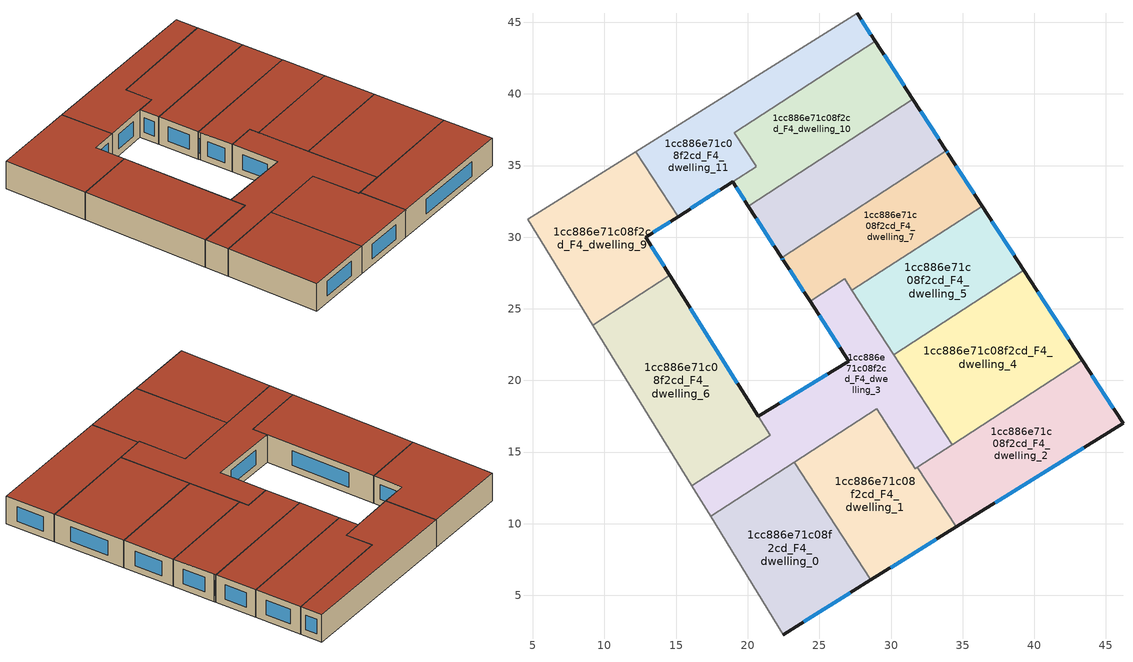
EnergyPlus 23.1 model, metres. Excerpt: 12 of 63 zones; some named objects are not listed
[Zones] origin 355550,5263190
1cc886e71c08f2cd_F4_dwelling_0
 floor to 1cc886e71c08f2cd_F3_dwelling_0 (EU_floor_Construction): 23.26,14.31 28.6,6.07 22.48,2.26 17.4,10.51 z12
 wall outside (EU_wall_Construction): 22.48,2.26 28.6,6.07 z12:15
 wall to 1cc886e71c08f2cd_F4_dwelling_1 (EU_wall_Construction): 28.6,6.07 23.26,14.31 z12:15
 wall adiabatic (EU_wall_Construction): 17.4,10.51 22.48,2.26 z12:15
 wall to 1cc886e71c08f2cd_F4_dwelling_3 (EU_wall_Construction): 23.26,14.31 17.4,10.51 z12:15
 window (EU_Window_Construction): 23.92,3.16 27.16,5.18 z12.7:14.3
 roof outside (EU_roof_Construction): 28.6,6.07 23.26,14.31 17.4,10.51 22.48,2.26 z15
1cc886e71c08f2cd_F4_dwelling_1
 floor to 1cc886e71c08f2cd_F3_dwelling_1 (EU_floor_Construction): 31.85,13.94 34.55,9.77 28.6,6.07 23.26,14.31 28.99,18.03 31.71,13.85 z12
 wall outside (EU_wall_Construction): 28.6,6.07 34.55,9.77 z12:15
 wall to 1cc886e71c08f2cd_F4_dwelling_3 (EU_wall_Construction): 31.85,13.94 31.71,13.85 28.99,18.03 23.26,14.31 z12:15
 wall to 1cc886e71c08f2cd_F4_dwelling_2 (EU_wall_Construction): 34.55,9.77 31.85,13.94 z12:15
 window (EU_Window_Construction): 30,6.94 33.15,8.9 z12.7:14.3
 roof outside (EU_roof_Construction): 34.55,9.77 31.85,13.94 31.71,13.85 28.99,18.03 23.26,14.31 28.6,6.07 z15
1cc886e71c08f2cd_F4_dwelling_10
 floor to 1cc886e71c08f2cd_F3_dwelling_10 (EU_floor_Construction): 28.89,43.68 31.53,39.62 20.05,32.17 18.95,33.88 20.59,34.93 19.05,37.3 z12
 wall outside (EU_wall_Construction): 31.53,39.62 28.89,43.68 / 18.95,33.88 20.05,32.17 z12:15
 wall to 1cc886e71c08f2cd_F4_dwelling_11 (EU_wall_Construction): 28.89,43.68 19.05,37.3 20.59,34.93 18.95,33.88 z12:15
 wall to 1cc886e71c08f2cd_F4_dwelling_8 (EU_wall_Construction): 20.05,32.17 31.53,39.62 z12:15
 window (EU_Window_Construction): 30.91,40.57 29.51,42.73 / 19.21,33.48 19.79,32.57 z12.7:14.3
 roof outside (EU_roof_Construction): 31.53,39.62 28.89,43.68 19.05,37.3 20.59,34.93 18.95,33.88 20.05,32.17 z15
1cc886e71c08f2cd_F4_dwelling_11
 floor to 1cc886e71c08f2cd_F3_dwelling_11 (EU_floor_Construction): 27.64,45.62 28.89,43.68 19.05,37.3 20.59,34.93 15.13,31.43 12.18,35.97 z12
 wall outside (EU_wall_Construction): 28.89,43.68 27.64,45.62 / 15.13,31.43 18.95,33.88 z12:15
 wall to 1cc886e71c08f2cd_F4_dwelling_9 (EU_wall_Construction): 12.18,35.97 15.13,31.43 z12:15
 wall adiabatic (EU_wall_Construction): 27.64,45.62 12.18,35.97 z12:15
 window (EU_Window_Construction): 28.6,44.14 27.93,45.16 / 16.03,32 18.05,33.3 z12.7:14.3
 roof outside (EU_roof_Construction): 20.59,34.93 19.05,37.3 28.89,43.68 27.64,45.62 12.18,35.97 15.13,31.43 z15
1cc886e71c08f2cd_F4_dwelling_2
 floor to 1cc886e71c08f2cd_F3_dwelling_2 (EU_floor_Construction): 43.35,21.4 46.19,17.01 34.55,9.77 31.85,13.94 z12
 wall outside (EU_wall_Construction): 34.55,9.77 46.19,17.01 43.35,21.4 z12:15
 wall to 1cc886e71c08f2cd_F4_dwelling_4 (EU_wall_Construction): 43.35,21.4 34.27,15.51 z12:15
 wall to 1cc886e71c08f2cd_F4_dwelling_3 (EU_wall_Construction): 34.27,15.51 31.85,13.94 z12:15
 window (EU_Window_Construction): 45.52,18.04 44.01,20.37 / 37.28,11.47 43.46,15.31 z12.7:14.3
 roof outside (EU_roof_Construction): 46.19,17.01 43.35,21.4 31.85,13.94 34.55,9.77 z15
1cc886e71c08f2cd_F4_dwelling_3
 floor to 1cc886e71c08f2cd_F3_dwelling_3 (EU_floor_Construction): 26.76,27.08 34.27,15.51 31.71,13.85 28.99,18.03 17.4,10.51 16.09,12.64 21.57,16.19 20.74,17.51 27.04,21.34 24.35,25.52 z12
 wall outside (EU_wall_Construction): 24.35,25.52 27.04,21.34 20.74,17.51 z12:15
 wall to 1cc886e71c08f2cd_F4_dwelling_7 (EU_wall_Construction): 27.27,26.29 26.76,27.08 24.35,25.52 z12:15
 wall adiabatic (EU_wall_Construction): 16.09,12.64 17.4,10.51 z12:15
 wall to 1cc886e71c08f2cd_F4_dwelling_4 (EU_wall_Construction): 34.27,15.51 30.19,21.79 z12:15
 wall to 1cc886e71c08f2cd_F4_dwelling_6 (EU_wall_Construction): 21.56,16.19 16.09,12.64 / 20.74,17.51 21.57,16.19 z12:15
 wall to 1cc886e71c08f2cd_F4_dwelling_5 (EU_wall_Construction): 30.19,21.79 27.28,26.29 z12:15
 window (EU_Window_Construction): 24.98,24.54 26.41,22.32 / 25.56,20.44 22.22,18.41 z12.7:14.3
 roof outside (EU_roof_Construction): 31.71,13.85 34.27,15.51 26.76,27.08 24.35,25.52 27.04,21.34 20.74,17.51 21.57,16.19 16.09,12.64 17.4,10.51 28.99,18.03 z15
1cc886e71c08f2cd_F4_dwelling_4
 floor to 1cc886e71c08f2cd_F3_dwelling_4 (EU_floor_Construction): 39.28,27.68 43.35,21.4 34.27,15.51 30.2,21.79 z12
 wall outside (EU_wall_Construction): 43.35,21.4 39.28,27.68 z12:15
 wall to 1cc886e71c08f2cd_F4_dwelling_5 (EU_wall_Construction): 39.28,27.68 30.2,21.79 z12:15
 window (EU_Window_Construction): 42.39,22.87 40.23,26.2 z12.7:14.3
 roof outside (EU_roof_Construction): 43.35,21.4 39.28,27.68 30.2,21.79 34.27,15.51 z15
1cc886e71c08f2cd_F4_dwelling_5
 floor to 1cc886e71c08f2cd_F3_dwelling_5 (EU_floor_Construction): 36.36,32.18 39.28,27.68 30.19,21.79 27.28,26.29 z12
 wall outside (EU_wall_Construction): 39.28,27.68 36.36,32.18 z12:15
 wall to 1cc886e71c08f2cd_F4_dwelling_7 (EU_wall_Construction): 36.36,32.18 27.28,26.29 z12:15
 window (EU_Window_Construction): 38.59,28.73 37.04,31.12 z12.7:14.3
 roof outside (EU_roof_Construction): 39.28,27.68 36.36,32.18 27.28,26.29 30.19,21.79 z15
1cc886e71c08f2cd_F4_dwelling_6
 floor to 1cc886e71c08f2cd_F3_dwelling_6 (EU_floor_Construction): 14.55,27.35 21.56,16.18 16.09,12.64 9.18,23.87 z12
 wall outside (EU_wall_Construction): 20.74,17.51 14.55,27.35 z12:15
 wall adiabatic (EU_wall_Construction): 9.18,23.87 16.09,12.64 z12:15
 wall to 1cc886e71c08f2cd_F4_dwelling_9 (EU_wall_Construction): 14.55,27.35 9.18,23.87 z12:15
 window (EU_Window_Construction): 19.28,19.82 16,25.04 z12.7:14.3
 roof outside (EU_roof_Construction): 21.56,16.18 14.55,27.35 9.18,23.87 16.09,12.64 z15
1cc886e71c08f2cd_F4_dwelling_7
 floor to 1cc886e71c08f2cd_F3_dwelling_7 (EU_floor_Construction): 33.97,35.85 36.36,32.18 27.28,26.29 26.76,27.08 24.35,25.52 22.48,28.4 22.38,28.57 33.86,36.02 z12
 wall outside (EU_wall_Construction): 22.38,28.57 22.48,28.4 24.35,25.52 / 36.36,32.18 33.97,35.85 33.86,36.02 z12:15
 wall to 1cc886e71c08f2cd_F4_dwelling_8 (EU_wall_Construction): 33.86,36.02 22.38,28.57 z12:15
 window (EU_Window_Construction): 22.92,27.72 23.91,26.19 / 22.4,28.53 22.46,28.44 / 33.95,35.89 33.89,35.98 / 35.8,33.04 34.53,34.99 z12.7:14.3
 roof outside (EU_roof_Construction): 36.36,32.18 33.97,35.85 33.86,36.02 22.38,28.57 22.48,28.4 24.35,25.52 26.76,27.08 27.28,26.29 z15
1cc886e71c08f2cd_F4_dwelling_8
 floor to 1cc886e71c08f2cd_F3_dwelling_8 (EU_floor_Construction): 31.53,39.62 33.86,36.02 22.38,28.57 20.05,32.17 z12
 wall outside (EU_wall_Construction): 33.86,36.02 31.53,39.62 / 20.05,32.17 22.38,28.57 z12:15
 window (EU_Window_Construction): 33.31,36.86 32.08,38.77 / 20.6,31.32 21.83,29.41 z12.7:14.3
 roof outside (EU_roof_Construction): 33.86,36.02 31.53,39.62 20.05,32.17 22.38,28.57 z15
1cc886e71c08f2cd_F4_dwelling_9
 floor to 1cc886e71c08f2cd_F3_dwelling_9 (EU_floor_Construction): 12.18,35.97 15.13,31.43 12.89,29.99 14.55,27.35 9.18,23.87 4.63,31.26 z12
 wall outside (EU_wall_Construction): 14.55,27.35 12.89,29.99 15.13,31.43 z12:15
 wall adiabatic (EU_wall_Construction): 12.18,35.97 4.63,31.26 9.18,23.87 z12:15
 window (EU_Window_Construction): 13.42,30.33 14.61,31.09 / 14.16,27.97 13.28,29.37 z12.7:14.3
 roof outside (EU_roof_Construction): 14.55,27.35 12.89,29.99 15.13,31.43 12.18,35.97 4.63,31.26 9.18,23.87 z15
[Building]
EU S2 Campaign: North Axis=0; Terrain=City; Solar Distribution=FullExterior
[Site:Location]
Budapest.Ferenc.Liszt.Intl.AP: Latitude=47.437; Longitude=19.256; Time Zone=1; Elevation=185
[SizingPeriod:WeatherFileDays]
AnnualSizingPeriod: Begin Month=1; Begin Day of Month=1; End Month=12; End Day of Month=31; Day of Week for Start Day=Monday; Use Weather File Daylight Saving Period=No; Use Weather File Rain and Snow Indicators=No
[MATERIAL]
EU_InternalMass_Material: Roughness=MediumRough; Thickness=0.1; Conductivity=1; Density=1800; Specific Heat=900; Thermal Absorptance=0.9; Solar Absorptance=0.7; Visible Absorptance=0.7
[MATERIAL:NOMASS] Roughness=MediumRough; Thermal Absorptance=0.9; Solar Absorptance=0.7; Visible Absorptance=0.7
Name | Thermal Resistance
EU_wall_NoMass | 0.832559
EU_roof_NoMass | 1.39638
EU_floor_NoMass | 0.872794
[WINDOWMATERIAL:SIMPLEGLAZINGSYSTEM]
EU_Window_SimpleGlazing: UFactor=2.79869; Solar Heat Gain Coefficient=0.75; Visible Transmittance=0.75
[CONSTRUCTION]
EU_wall_Construction: EU_wall_NoMass
EU_roof_Construction: EU_roof_NoMass
EU_floor_Construction: EU_floor_NoMass
EU_Window_Construction: EU_Window_SimpleGlazing
EU_InternalMass_Construction: EU_InternalMass_Material
[ZONE] Type=1; Multiplier=1; Ceiling Height=autocalculate; Floor Area=autocalculate; Part of Total Floor Area=Yes
Name | Volume
1cc886e71c08f2cd_F4_dwelling_0 | 207.421
1cc886e71c08f2cd_F4_dwelling_1 | 205.168
1cc886e71c08f2cd_F4_dwelling_10 | 182.335
1cc886e71c08f2cd_F4_dwelling_11 | 189.304
1cc886e71c08f2cd_F4_dwelling_2 | 209.647
1cc886e71c08f2cd_F4_dwelling_3 | 258.684
1cc886e71c08f2cd_F4_dwelling_4 | 242.925
1cc886e71c08f2cd_F4_dwelling_5 | 174.068
1cc886e71c08f2cd_F4_dwelling_6 | 255.516
1cc886e71c08f2cd_F4_dwelling_7 | 180.053
1cc886e71c08f2cd_F4_dwelling_8 | 176.129
1cc886e71c08f2cd_F4_dwelling_9 | 207.394
[INTERNALMASS] Construction=EU_InternalMass_Construction
Name | Zone or ZoneList | Surface Area
1cc886e71c08f2cd_F4_dwelling_0_EU_InternalMass | 1cc886e71c08f2cd_F4_dwelling_0 | 69.1329
1cc886e71c08f2cd_F4_dwelling_1_EU_InternalMass | 1cc886e71c08f2cd_F4_dwelling_1 | 68.3907
1cc886e71c08f2cd_F4_dwelling_2_EU_InternalMass | 1cc886e71c08f2cd_F4_dwelling_2 | 69.8845
1cc886e71c08f2cd_F4_dwelling_3_EU_InternalMass | 1cc886e71c08f2cd_F4_dwelling_3 | 86.2286
1cc886e71c08f2cd_F4_dwelling_4_EU_InternalMass | 1cc886e71c08f2cd_F4_dwelling_4 | 80.978
1cc886e71c08f2cd_F4_dwelling_5_EU_InternalMass | 1cc886e71c08f2cd_F4_dwelling_5 | 58.05
1cc886e71c08f2cd_F4_dwelling_6_EU_InternalMass | 1cc886e71c08f2cd_F4_dwelling_6 | 85.2031
1cc886e71c08f2cd_F4_dwelling_7_EU_InternalMass | 1cc886e71c08f2cd_F4_dwelling_7 | 60.0191
1cc886e71c08f2cd_F4_dwelling_8_EU_InternalMass | 1cc886e71c08f2cd_F4_dwelling_8 | 58.7115
1cc886e71c08f2cd_F4_dwelling_9_EU_InternalMass | 1cc886e71c08f2cd_F4_dwelling_9 | 69.1319
1cc886e71c08f2cd_F4_dwelling_10_EU_InternalMass | 1cc886e71c08f2cd_F4_dwelling_10 | 60.7778
1cc886e71c08f2cd_F4_dwelling_11_EU_InternalMass | 1cc886e71c08f2cd_F4_dwelling_11 | 63.1169
[OTHEREQUIPMENT] Fuel Type=Electricity; Design Level Calculation Method=Watts/Area; Power per Zone Floor Area=1; Fraction Latent=0; Fraction Radiant=0; Fraction Lost=0; Carbon Dioxide Generation Rate=0; EndUse Subcategory=EU_Step8_InternalGains
Name | Zone or ZoneList or Space or SpaceList | Schedule
EU_Step8_InternalGain_1cc886e71c08f2cd_F4_dwelling_0_f000 | 1cc886e71c08f2cd_F4_dwelling_0 | EU_Step8_GainSchedule_1cc886e71c08f2cd_F4_dwelling_0_f000
EU_Step8_InternalGain_1cc886e71c08f2cd_F4_dwelling_1_f000 | 1cc886e71c08f2cd_F4_dwelling_1 | EU_Step8_GainSchedule_1cc886e71c08f2cd_F4_dwelling_1_f000
EU_Step8_InternalGain_1cc886e71c08f2cd_F4_dwelling_2_f000 | 1cc886e71c08f2cd_F4_dwelling_2 | EU_Step8_GainSchedule_1cc886e71c08f2cd_F4_dwelling_2_f000
EU_Step8_InternalGain_1cc886e71c08f2cd_F4_dwelling_3_f000 | 1cc886e71c08f2cd_F4_dwelling_3 | EU_Step8_GainSchedule_1cc886e71c08f2cd_F4_dwelling_3_f000
EU_Step8_InternalGain_1cc886e71c08f2cd_F4_dwelling_4_f000 | 1cc886e71c08f2cd_F4_dwelling_4 | EU_Step8_GainSchedule_1cc886e71c08f2cd_F4_dwelling_4_f000
EU_Step8_InternalGain_1cc886e71c08f2cd_F4_dwelling_5_f000 | 1cc886e71c08f2cd_F4_dwelling_5 | EU_Step8_GainSchedule_1cc886e71c08f2cd_F4_dwelling_5_f000
EU_Step8_InternalGain_1cc886e71c08f2cd_F4_dwelling_6_f000 | 1cc886e71c08f2cd_F4_dwelling_6 | EU_Step8_GainSchedule_1cc886e71c08f2cd_F4_dwelling_6_f000
EU_Step8_InternalGain_1cc886e71c08f2cd_F4_dwelling_7_f000 | 1cc886e71c08f2cd_F4_dwelling_7 | EU_Step8_GainSchedule_1cc886e71c08f2cd_F4_dwelling_7_f000
EU_Step8_InternalGain_1cc886e71c08f2cd_F4_dwelling_8_f000 | 1cc886e71c08f2cd_F4_dwelling_8 | EU_Step8_GainSchedule_1cc886e71c08f2cd_F4_dwelling_8_f000
EU_Step8_InternalGain_1cc886e71c08f2cd_F4_dwelling_9_f000 | 1cc886e71c08f2cd_F4_dwelling_9 | EU_Step8_GainSchedule_1cc886e71c08f2cd_F4_dwelling_9_f000
EU_Step8_InternalGain_1cc886e71c08f2cd_F4_dwelling_10_f000 | 1cc886e71c08f2cd_F4_dwelling_10 | EU_Step8_GainSchedule_1cc886e71c08f2cd_F4_dwelling_10_f000
EU_Step8_InternalGain_1cc886e71c08f2cd_F4_dwelling_11_f000 | 1cc886e71c08f2cd_F4_dwelling_11 | EU_Step8_GainSchedule_1cc886e71c08f2cd_F4_dwelling_11_f000
[ZONEVENTILATION:DESIGNFLOWRATE] Schedule=EU_AlwaysOn; Design Flow Rate Calculation Method=AirChanges/Hour; Air Changes per Hour=0.475469; Ventilation Type=Natural; Fan Pressure Rise=0; Fan Total Efficiency=1; Constant Term Coefficient=1; Temperature Term Coefficient=0; Velocity Term Coefficient=0; Velocity Squared Term Coefficient=0; Minimum Indoor Temperature=-100; Maximum Indoor Temperature=100; Delta Temperature=-100; Minimum Outdoor Temperature=-100; Maximum Outdoor Temperature=100; Maximum Wind Speed=40
Name | Zone or ZoneList or Space or SpaceList
EU_ConstantAir_1cc886e71c08f2cd_F4_dwelling_0 | 1cc886e71c08f2cd_F4_dwelling_0
EU_ConstantAir_1cc886e71c08f2cd_F4_dwelling_1 | 1cc886e71c08f2cd_F4_dwelling_1
EU_ConstantAir_1cc886e71c08f2cd_F4_dwelling_2 | 1cc886e71c08f2cd_F4_dwelling_2
EU_ConstantAir_1cc886e71c08f2cd_F4_dwelling_3 | 1cc886e71c08f2cd_F4_dwelling_3
EU_ConstantAir_1cc886e71c08f2cd_F4_dwelling_4 | 1cc886e71c08f2cd_F4_dwelling_4
EU_ConstantAir_1cc886e71c08f2cd_F4_dwelling_5 | 1cc886e71c08f2cd_F4_dwelling_5
EU_ConstantAir_1cc886e71c08f2cd_F4_dwelling_6 | 1cc886e71c08f2cd_F4_dwelling_6
EU_ConstantAir_1cc886e71c08f2cd_F4_dwelling_7 | 1cc886e71c08f2cd_F4_dwelling_7
EU_ConstantAir_1cc886e71c08f2cd_F4_dwelling_8 | 1cc886e71c08f2cd_F4_dwelling_8
EU_ConstantAir_1cc886e71c08f2cd_F4_dwelling_9 | 1cc886e71c08f2cd_F4_dwelling_9
EU_ConstantAir_1cc886e71c08f2cd_F4_dwelling_10 | 1cc886e71c08f2cd_F4_dwelling_10
EU_ConstantAir_1cc886e71c08f2cd_F4_dwelling_11 | 1cc886e71c08f2cd_F4_dwelling_11
[HVACTEMPLATE:ZONE:IDEALLOADSAIRSYSTEM] System Availability Schedule=EU_AlwaysOn; Maximum Heating Supply Air Temperature=50; Minimum Cooling Supply Air Temperature=13; Maximum Heating Supply Air Humidity Ratio=0.0156; Minimum Cooling Supply Air Humidity Ratio=0.0077; Heating Limit=NoLimit; Cooling Limit=NoLimit; Heating Availability Schedule=EU_AlwaysOn; Cooling Availability Schedule=EU_CoolingOff; Dehumidification Control Type=ConstantSensibleHeatRatio; Cooling Sensible Heat Ratio=0.7; Dehumidification Setpoint=60; Humidification Control Type=None; Humidification Setpoint=30; Outdoor Air Method=None; Outdoor Air Flow Rate per Person=0.00944; Outdoor Air Flow Rate per Zone Floor Area=0; Outdoor Air Flow Rate per Zone=0; Demand Controlled Ventilation Type=None; Outdoor Air Economizer Type=NoEconomizer; Heat Recovery Type=None; Sensible Heat Recovery Effectiveness=0.7; Latent Heat Recovery Effectiveness=0.65
Name | Template Thermostat
1cc886e71c08f2cd_F4_dwelling_0 | EU_HeatOnly_1cc886e71c08f2cd_F4_dwelling_0
1cc886e71c08f2cd_F4_dwelling_1 | EU_HeatOnly_1cc886e71c08f2cd_F4_dwelling_1
1cc886e71c08f2cd_F4_dwelling_2 | EU_HeatOnly_1cc886e71c08f2cd_F4_dwelling_2
1cc886e71c08f2cd_F4_dwelling_3 | EU_HeatOnly_1cc886e71c08f2cd_F4_dwelling_3
1cc886e71c08f2cd_F4_dwelling_4 | EU_HeatOnly_1cc886e71c08f2cd_F4_dwelling_4
1cc886e71c08f2cd_F4_dwelling_5 | EU_HeatOnly_1cc886e71c08f2cd_F4_dwelling_5
1cc886e71c08f2cd_F4_dwelling_6 | EU_HeatOnly_1cc886e71c08f2cd_F4_dwelling_6
1cc886e71c08f2cd_F4_dwelling_7 | EU_HeatOnly_1cc886e71c08f2cd_F4_dwelling_7
1cc886e71c08f2cd_F4_dwelling_8 | EU_HeatOnly_1cc886e71c08f2cd_F4_dwelling_8
1cc886e71c08f2cd_F4_dwelling_9 | EU_HeatOnly_1cc886e71c08f2cd_F4_dwelling_9
1cc886e71c08f2cd_F4_dwelling_10 | EU_HeatOnly_1cc886e71c08f2cd_F4_dwelling_10
1cc886e71c08f2cd_F4_dwelling_11 | EU_HeatOnly_1cc886e71c08f2cd_F4_dwelling_11
[SIZING:ZONE] Zone Cooling Design Supply Air Temperature Input Method=SupplyAirTemperature; Zone Cooling Design Supply Air Temperature=13; Zone Heating Design Supply Air Temperature Input Method=SupplyAirTemperature; Zone Heating Design Supply Air Temperature=50; Zone Cooling Design Supply Air Humidity Ratio=0.008; Zone Heating Design Supply Air Humidity Ratio=0.008; Cooling Design Air Flow Method=DesignDay; Cooling Design Air Flow Rate=0; Cooling Minimum Air Flow per Zone Floor Area=0.000762; Cooling Minimum Air Flow=0; Cooling Minimum Air Flow Fraction=0.2; Heating Design Air Flow Method=DesignDay; Heating Design Air Flow Rate=0; Heating Maximum Air Flow per Zone Floor Area=0.002032; Heating Maximum Air Flow=0.141576; Heating Maximum Air Flow Fraction=0.3; Account for Dedicated Outdoor Air System=No; Dedicated Outdoor Air System Control Strategy=NeutralSupplyAir; Dedicated Outdoor Air Low Setpoint Temperature for Design=autosize; Dedicated Outdoor Air High Setpoint Temperature for Design=autosize; Zone Load Sizing Method=Sensible Load Only No Latent Load; Zone Latent Cooling Design Supply Air Humidity Ratio Input Method=HumidityRatioDifference; Zone Cooling Design Supply Air Humidity Ratio Difference=0.005; Zone Latent Heating Design Supply Air Humidity Ratio Input Method=HumidityRatioDifference; Zone Humidification Design Supply Air Humidity Ratio Difference=0.005
1cc886e71c08f2cd_F4_dwelling_0; 1cc886e71c08f2cd_F4_dwelling_1; 1cc886e71c08f2cd_F4_dwelling_2; 1cc886e71c08f2cd_F4_dwelling_3; 1cc886e71c08f2cd_F4_dwelling_4; 1cc886e71c08f2cd_F4_dwelling_5; 1cc886e71c08f2cd_F4_dwelling_6; 1cc886e71c08f2cd_F4_dwelling_7; 1cc886e71c08f2cd_F4_dwelling_8; 1cc886e71c08f2cd_F4_dwelling_9; 1cc886e71c08f2cd_F4_dwelling_10; 1cc886e71c08f2cd_F4_dwelling_11
[SCHEDULE:CONSTANT]
Name | Hourly Value
EU_AlwaysOn | 1
EU_CoolingOff | 0
[SCHEDULE:FILE] Column Number=1; Rows to Skip at Top=0; Number of Hours of Data=8760; Column Separator=Comma; Interpolate to Timestep=No; Minutes per Item=60; Adjust Schedule for Daylight Savings=Yes
Name | File
EU_Step8_GainSchedule_1cc886e71c08f2cd_F4_dwelling_0_f000 | ../../schedules/1cc886e71c08f2cd/1cc886e71c08f2cd_F4_dwelling_0_f000_gain.csv
EU_Step8_GainSchedule_1cc886e71c08f2cd_F4_dwelling_1_f000 | ../../schedules/1cc886e71c08f2cd/1cc886e71c08f2cd_F4_dwelling_1_f000_gain.csv
EU_Step8_GainSchedule_1cc886e71c08f2cd_F4_dwelling_2_f000 | ../../schedules/1cc886e71c08f2cd/1cc886e71c08f2cd_F4_dwelling_2_f000_gain.csv
EU_Step8_GainSchedule_1cc886e71c08f2cd_F4_dwelling_3_f000 | ../../schedules/1cc886e71c08f2cd/1cc886e71c08f2cd_F4_dwelling_3_f000_gain.csv
EU_Step8_GainSchedule_1cc886e71c08f2cd_F4_dwelling_4_f000 | ../../schedules/1cc886e71c08f2cd/1cc886e71c08f2cd_F4_dwelling_4_f000_gain.csv
EU_Step8_GainSchedule_1cc886e71c08f2cd_F4_dwelling_5_f000 | ../../schedules/1cc886e71c08f2cd/1cc886e71c08f2cd_F4_dwelling_5_f000_gain.csv
EU_Step8_GainSchedule_1cc886e71c08f2cd_F4_dwelling_6_f000 | ../../schedules/1cc886e71c08f2cd/1cc886e71c08f2cd_F4_dwelling_6_f000_gain.csv
EU_Step8_GainSchedule_1cc886e71c08f2cd_F4_dwelling_7_f000 | ../../schedules/1cc886e71c08f2cd/1cc886e71c08f2cd_F4_dwelling_7_f000_gain.csv
EU_Step8_GainSchedule_1cc886e71c08f2cd_F4_dwelling_8_f000 | ../../schedules/1cc886e71c08f2cd/1cc886e71c08f2cd_F4_dwelling_8_f000_gain.csv
EU_Step8_GainSchedule_1cc886e71c08f2cd_F4_dwelling_9_f000 | ../../schedules/1cc886e71c08f2cd/1cc886e71c08f2cd_F4_dwelling_9_f000_gain.csv
EU_Step8_GainSchedule_1cc886e71c08f2cd_F4_dwelling_10_f000 | ../../schedules/1cc886e71c08f2cd/1cc886e71c08f2cd_F4_dwelling_10_f000_gain.csv
EU_Step8_GainSchedule_1cc886e71c08f2cd_F4_dwelling_11_f000 | ../../schedules/1cc886e71c08f2cd/1cc886e71c08f2cd_F4_dwelling_11_f000_gain.csv
